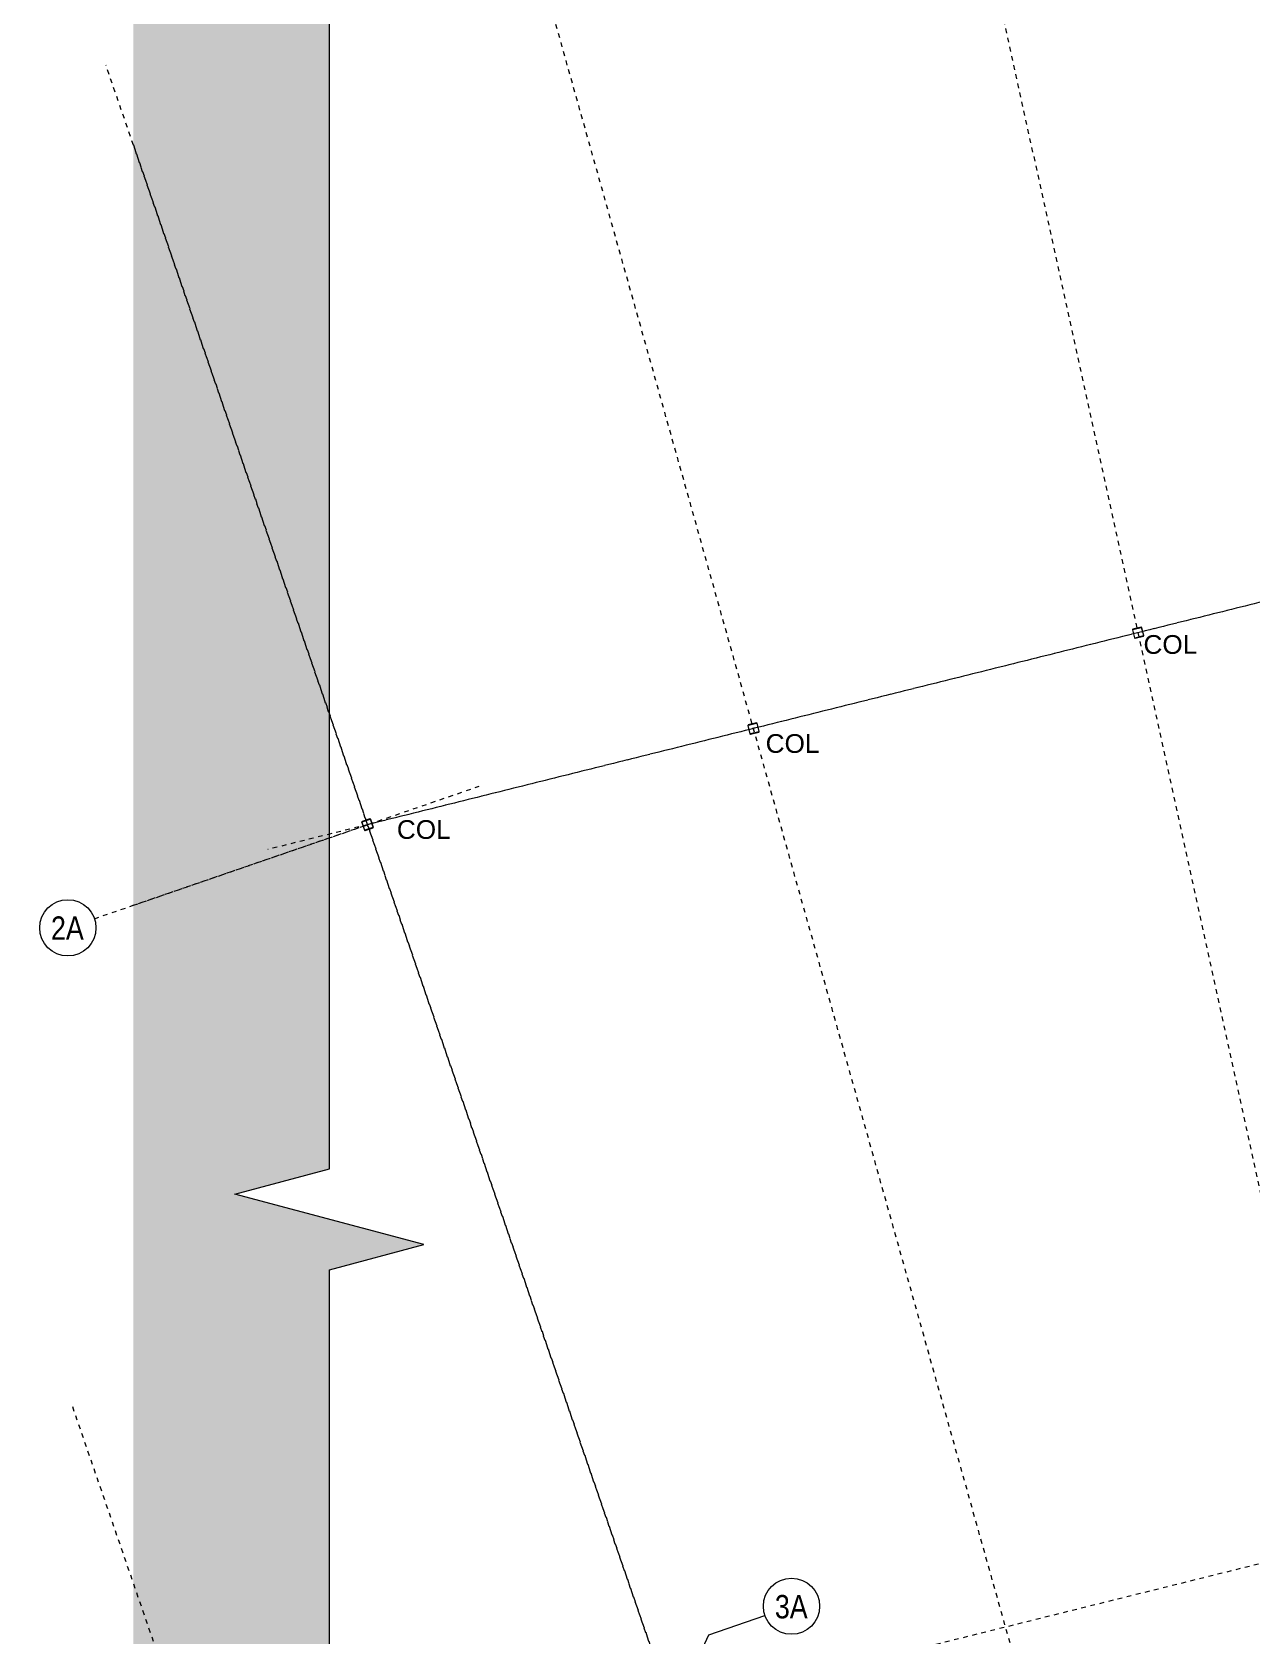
# Model space of a CAD drawing. Header units: metres. Extents: x -2358 to -2214, y 3875 to 4066.
# Drawn here: x -2354.73 to -2328.68, y 3995.29 to 4029.55 of the extents above; entities that cross this region are included whole.
import ezdxf

# ---------------------------------------------------------------- set-up
doc = ezdxf.new("R2010")
doc.units = ezdxf.units.M
doc.linetypes.add('Grid Line', pattern=[0.021, 0.012, -0.003, 0.003, -0.003])
doc.linetypes.add('Overhead', pattern=[0.004, 0.0025, -0.0015])
for name, color, linetype, lineweight in [('A-ANNO-DIMS', 211, 'Continuous', 5), ('A-ANNO-DIMS-200', 211, 'Continuous', 5), ('A-DETL', 90, 'Continuous', 13), ('A-DETL-GENF', 92, 'Continuous', 5), ('A-FLOR-OVHD', 1, 'Overhead', 5), ('S-COLS', 52, 'Continuous', 5), ('S-COLS-IDEN', 171, 'Continuous', 5), ('S-GRID', 1, 'Continuous', 5), ('S-GRID-IDEN', 1, 'Continuous', 5)]:
    doc.layers.add(name, color=color, linetype=linetype, lineweight=lineweight)
doc.styles.add('Arial', font='arial.ttf', dxfattribs={"height": 0.5})
doc.styles.add('Arial Narrow', font='ARIALN.TTF', dxfattribs={"height": 0.5})
doc.styles.add('Arial_2', font='arial.ttf', dxfattribs={"height": 0.4})
doc.dimstyles.new('2_5-Diagonal-_deg_-Decimal_O', dxfattribs={"dimscale": 0.3048, "dimtxt": 0.51013, "dimasz": 0.984252, "dimexe": 0.656168, "dimexo": 0.0625, "dimgap": 0.984252, "dimtad": 1, "dimdec": 0, "dimlfac": 1000, "dimzin": 0, "dimdsep": 46, "dimtxsty": 'Arial', "dimblk1": 'OBLIQUE', "dimblk2": 'OBLIQUE', "dimsah": 1, "dimcen": 0.09, "dimdle": 0.656168, "dimazin": 0, "dimtfac": 1, "dimtdec": 4, "dimtix": 1, "dimtmove": 0, "dimatfit": 3, "dimfxl": 3.28084, "dimfxlon": 1, "dimtvp": 1, "dimtfill": 1, "dimtolj": 1, "dimtzin": 0, "dimlwd": 15, "dimlwe": 15, "dimarcsym": 2})

# ---------------------------------------------------------------- blocks, each defined once
blk = doc.blocks.new('SHS-Square Hollow Section-Column - 200x200xSHS-1605338-GA - Part B')
at = {"layer": 'S-COLS'}
h = blk.add_hatch(dxfattribs=at)
h.set_pattern_fill('FP_3', color=256, style=0, pattern_type=2)
h.set_pattern_definition([(26, (913.251, -4558.305), (-0.31176956, 0.63922233), []), (26, (913.499, -4557.584), (-0.31176956, 0.63922233), [])])
h.paths.add_polyline_path([(0.09, -0.1), (0.097, -0.097), (0.1, -0.09), (0.094, -0.094)])
h.paths.add_polyline_path([(-0.09, -0.1), (0.09, -0.1), (0.09, -0.095), (-0.09, -0.095)])
h.paths.add_polyline_path([(-0.09, -0.1), (-0.094, -0.094), (-0.1, -0.09), (-0.097, -0.097)])
h.paths.add_polyline_path([(-0.1, 0.09), (-0.094, 0.094), (-0.09, 0.1), (-0.097, 0.097)])
h.paths.add_polyline_path([(-0.1, -0.09), (-0.095, -0.09), (-0.095, 0.09), (-0.1, 0.09)])
h.paths.add_polyline_path([(0.1, 0.09), (0.097, 0.097), (0.09, 0.1), (0.094, 0.094)])
h.paths.add_polyline_path([(0.095, -0.09), (0.1, -0.09), (0.1, 0.09), (0.095, 0.09)])
h.paths.add_polyline_path([(-0.09, 0.095), (0.09, 0.095), (0.09, 0.1), (-0.09, 0.1)])
at = {"layer": 'S-COLS', "lineweight": 15}
for p, q in [((-0.1, 0.09), (-0.1, -0.09)), ((-0.095, -0.09), (-0.095, 0.09)), ((0.09, 0.1), (-0.09, 0.1)), ((-0.09, 0.095), (0.09, 0.095)), ((0.095, 0.09), (0.095, -0.09)), ((0.1, -0.09), (0.1, 0.09)), ((0.09, -0.095), (-0.09, -0.095)), ((-0.09, -0.1), (0.09, -0.1))]:
    blk.add_line(p, q, dxfattribs=at)
for centre, radius, start, end in [((-0.09, 0.09), 0.01, 90, 180), ((-0.09, 0.09), 0.005, 90, 180), ((0.09, 0.09), 0.01, 360, 90), ((0.09, 0.09), 0.005, 0, 90), ((-0.09, -0.09), 0.01, 180, 270), ((-0.09, -0.09), 0.005, 180, 270), ((0.09, -0.09), 0.01, 270, 360), ((0.09, -0.09), 0.005, 270, 0)]:
    blk.add_arc(centre, radius, start, end, dxfattribs=at)
blk = doc.blocks.new('SHS-Square Hollow Section-Column - 200x200xSHS-V3-GA - Part B')
at = {"layer": 'S-COLS', "lineweight": 15}
for p, q in [((-0.1, 0.09), (-0.1, -0.09)), ((-0.095, -0.09), (-0.095, 0.09)), ((0.09, 0.1), (-0.09, 0.1)), ((-0.09, 0.095), (0.09, 0.095)), ((0.095, 0.09), (0.095, -0.09)), ((0.1, -0.09), (0.1, 0.09)), ((0.09, -0.095), (-0.09, -0.095)), ((-0.09, -0.1), (0.09, -0.1))]:
    blk.add_line(p, q, dxfattribs=at)
for centre, radius, start, end in [((-0.09, 0.09), 0.01, 90, 180), ((-0.09, 0.09), 0.005, 90, 180), ((0.09, 0.09), 0.01, 360, 90), ((0.09, 0.09), 0.005, 0, 90), ((-0.09, -0.09), 0.01, 180, 270), ((-0.09, -0.09), 0.005, 180, 270), ((0.09, -0.09), 0.01, 270, 360), ((0.09, -0.09), 0.005, 270, 0)]:
    blk.add_arc(centre, radius, start, end, dxfattribs=at)
blk = doc.blocks.new('SHS-Square Hollow Section-Column - 200x200xSHS-V4-GA - Part B')
at = {"layer": 'S-COLS', "lineweight": 15}
for p, q in [((-0.1, 0.09), (-0.1, -0.09)), ((-0.095, -0.09), (-0.095, 0.09)), ((0.09, 0.1), (-0.09, 0.1)), ((-0.09, 0.095), (0.09, 0.095)), ((0.095, 0.09), (0.095, -0.09)), ((0.1, -0.09), (0.1, 0.09)), ((0.09, -0.095), (-0.09, -0.095)), ((-0.09, -0.1), (0.09, -0.1))]:
    blk.add_line(p, q, dxfattribs=at)
for centre, radius, start, end in [((-0.09, 0.09), 0.01, 90, 180), ((-0.09, 0.09), 0.005, 90, 180), ((0.09, 0.09), 0.01, 360, 90), ((0.09, 0.09), 0.005, 0, 90), ((-0.09, -0.09), 0.01, 180, 270), ((-0.09, -0.09), 0.005, 180, 270), ((0.09, -0.09), 0.01, 270, 360), ((0.09, -0.09), 0.005, 270, 0)]:
    blk.add_arc(centre, radius, start, end, dxfattribs=at)
blk = doc.blocks.new('Grid - A1-3055139-GA - Part B')
at = {"layer": 'S-GRID-IDEN'}
blk.add_circle((0, 0), 0.003, dxfattribs=at)
blk = doc.blocks.new('DIMBLOCK1-GA - Part B')
at = {"layer": 'A-ANNO-DIMS-200', "lineweight": 15}
for p, q in [((-2327.823, 4050.069), (-2327.874, 4050.388)), ((-2327.823, 4050.069), (-2327.698, 4050.241)), ((-2327.823, 4050.069), (-2327.948, 4049.898)), ((-2327.823, 4050.069), (-2327.823, 4050.069)), ((-2327.823, 4050.069), (-2327.792, 4049.872)), ((-2337.983, 4048.155), (-2338.052, 4048.471)), ((-2337.983, 4048.155), (-2337.869, 4048.334)), ((-2337.983, 4048.155), (-2338.098, 4047.977)), ((-2337.983, 4048.155), (-2337.941, 4047.96))]:
    blk.add_line(p, q, dxfattribs=at)
for start, end in [(98.93584, 102.39889), (99.00033, 102.33441)]:
    blk.add_arc((-2300.024, 3874.558), 177.699, start, end, dxfattribs=at)
at = {"layer": 'A-ANNO-DIMS-200', "color": 0, "lineweight": 15, "insert": (-2333.895, 4049.968), "char_height": 0.5, "width": 1.9589, "attachment_point": 1, "rotation": 10.6674, "line_spacing_factor": 0.941778, "style": 'Arial', "bg_fill": 3, "box_fill_scale": 1.25, "bg_fill_color": 256, "bg_fill_true_color": 13158600, "bg_fill_transparency": 0}
blk.add_mtext('3.33°', dxfattribs=at)
blk = doc.blocks.new('_Oblique')
at = {"color": 0, "linetype": 'ByBlock', "lineweight": -2}
blk.add_line((-0.5, -0.5), (0.5, 0.5), dxfattribs=at)
blk = doc.blocks.new('DIMBLOCK2-GA - Part B')
at = {"layer": 'A-ANNO-DIMS-200', "lineweight": 15}
for p, q in [((-2337.98, 4048.142), (-2338.057, 4048.493)), ((-2337.98, 4048.142), (-2337.866, 4048.32)), ((-2337.98, 4048.142), (-2338.095, 4047.963)), ((-2337.98, 4048.142), (-2337.98, 4048.142)), ((-2337.98, 4048.142), (-2337.938, 4047.946)), ((-2348.008, 4045.641), (-2348.105, 4045.988)), ((-2348.008, 4045.641), (-2347.904, 4045.826)), ((-2348.008, 4045.641), (-2348.112, 4045.457)), ((-2348.008, 4045.641), (-2347.954, 4045.449))]:
    blk.add_line(p, q, dxfattribs=at)
for start, end in [(102.26992, 105.7319), (102.33441, 105.66741)]:
    blk.add_arc((-2300.024, 3874.558), 177.685, start, end, dxfattribs=at)
at = {"layer": 'A-ANNO-DIMS-200', "color": 0, "lineweight": 15, "insert": (-2344.034, 4047.688), "char_height": 0.5, "width": 1.9589, "attachment_point": 1, "rotation": 14.0009, "line_spacing_factor": 0.941778, "style": 'Arial', "bg_fill": 3, "box_fill_scale": 1.25, "bg_fill_color": 256, "bg_fill_true_color": 13158600, "bg_fill_transparency": 0}
blk.add_mtext('3.33°', dxfattribs=at)

msp = doc.modelspace()

# ---------------------------------------------------------------- hatches: boundary and pattern name
at = {"layer": 'A-DETL-GENF', "transparency": 33554585}
h = msp.add_hatch(color=7, dxfattribs=at)
h.paths.add_polyline_path([(-2352.4367, 3958.9104), (-2348.3757, 3958.9104), (-2348.3757, 4003.11), (-2346.3583, 4003.6506), (-2350.3932, 4004.7317), (-2348.3757, 4005.2723), (-2348.3757, 4063.7273), (-2352.5629, 4063.7273), (-2352.5629, 3958.9104)])
h.paths.add_polyline_path([(-2348.8867, 3959.9894), (-2352.4367, 3959.9894), (-2352.4367, 3963.6894), (-2348.8867, 3963.6894)])

# ---------------------------------------------------------------- linework, layer by layer
at = {"layer": 'A-DETL', "lineweight": 15}
for p, q in [((-2348.3757, 4005.2723), (-2348.3757, 4063.7273)), ((-2350.3932, 4004.7317), (-2348.3757, 4005.2723)), ((-2346.3583, 4003.6506), (-2350.3932, 4004.7317)), ((-2348.3757, 4003.11), (-2346.3583, 4003.6506)), ((-2348.3757, 3958.9104), (-2348.3757, 4003.11))]:
    msp.add_line(p, q, dxfattribs=at)
at = {"layer": 'A-FLOR-OVHD'}
for p, q in [((-2352.5629, 4027.1394), (-2341.0515, 3993.7087)), ((-2323.0011, 4018.7406), (-2347.5632, 4012.6195)), ((-2352.5629, 4010.898), (-2347.5632, 4012.6195))]:
    msp.add_line(p, q, dxfattribs=at)
at = {"layer": 'S-GRID', "linetype": 'Grid Line'}
for p, q in [((-2320.2807, 3967.1973), (-2338.1938, 4049.1179)), ((-2326.0134, 3967.2217), (-2348.4569, 4047.2416)), ((-2331.9186, 3967.1854), (-2353.1492, 4028.8423)), ((-2322.9056, 4018.7644), (-2349.6891, 4012.0898)), ((-2353.395, 4010.6114), (-2345.1758, 4013.4416)), ((-2342.4945, 3967.1845), (-2353.8875, 4000.2715)), ((-2319.8064, 3999.0037), (-2343.2067, 3993.1722))]:
    msp.add_line(p, q, dxfattribs=at)
at = {"layer": 'S-GRID'}
for p, q in [((-2340.2786, 3995.3186), (-2339.0777, 3995.7321)), ((-2341.0201, 3993.7201), (-2340.2786, 3995.3186))]:
    msp.add_line(p, q, dxfattribs=at)

# ---------------------------------------------------------------- block references
at = {"layer": 'S-COLS', "lineweight": 15}
for name, p, rotation in [('SHS-Square Hollow Section-Column - 200x200xSHS-V4-GA - Part B', (-2331.1095, 4016.7199), 13.99346909017837), ('SHS-Square Hollow Section-Column - 200x200xSHS-V3-GA - Part B', (-2339.3215, 4014.6734), 13.99346909017837), ('SHS-Square Hollow Section-Column - 200x200xSHS-1605338-GA - Part B', (-2347.5632, 4012.6195), 19.00040712009558)]:
    msp.add_blockref(name, p, dxfattribs=dict(at, rotation=rotation))
at = {"layer": 'S-GRID-IDEN', "xscale": 199.9999999999999, "yscale": 199.9999999999999, "zscale": 199.9999999999999}
for p, rotation in [((-2353.9624, 4010.4161), 289.0004071202138), ((-2338.5104, 3995.9274), 109.0004071202157)]:
    msp.add_blockref('Grid - A1-3055139-GA - Part B', p, dxfattribs=dict(at, rotation=rotation))

# ---------------------------------------------------------------- texts
at = {"layer": 'S-GRID-IDEN', "char_height": 0.5, "width": 0.849789, "attachment_point": 1, "style": 'Arial Narrow'}
for s, insert in [('2A', (-2354.3213, 4010.6601)), ('3A', (-2338.8655, 3996.1681))]:
    msp.add_mtext(s, dxfattribs=dict(at, insert=insert))

# ---------------------------------------------------------------- next in the draw order: dimensions: what is measured, and where the dimension line sits
at = {"layer": 'A-ANNO-DIMS', "lineweight": 15}
dim = msp.add_angular_dim_3p(base=(-2331.222, 4049.4971), center=(-2300.0238, 3874.5584), p1=(-2327.8735, 4050.3879), p2=(-2338.0522, 4048.4706), dimstyle='2_5-Diagonal-_deg_-Decimal_O', override={"dimpost": '<>', "dimfxl": 10.357716}, dxfattribs=at)
dim.commit()
dim.dimension.update_dxf_attribs({"geometry": 'DIMBLOCK1-GA - Part B', "text_midpoint": (-2333.0199, 4049.7321)})

# ---------------------------------------------------------------- next in the draw order: dimensions: what is measured, and where the dimension line sits
dim = msp.add_angular_dim_3p(base=(-2341.3389, 4047.3733), center=(-2300.0238, 3874.5584), p1=(-2338.0572, 4048.4932), p2=(-2348.1052, 4045.9878), dimstyle='2_5-Diagonal-_deg_-Decimal_O', override={"dimpost": '<>', "dimfxl": 10.355714}, dxfattribs=at)
dim.commit()
dim.dimension.update_dxf_attribs({"geometry": 'DIMBLOCK2-GA - Part B', "text_midpoint": (-2343.1468, 4047.5036)})

# ---------------------------------------------------------------- next in the draw order: texts
at = {"layer": 'S-COLS-IDEN', "char_height": 0.4, "width": 1.41097, "attachment_point": 1, "style": 'Arial_2'}
for insert in [(-2330.9956, 4016.6684), (-2339.0622, 4014.5533), (-2346.9363, 4012.7161)]:
    msp.add_mtext('COL', dxfattribs=dict(at, insert=insert))

doc.saveas('drawing.dxf')
